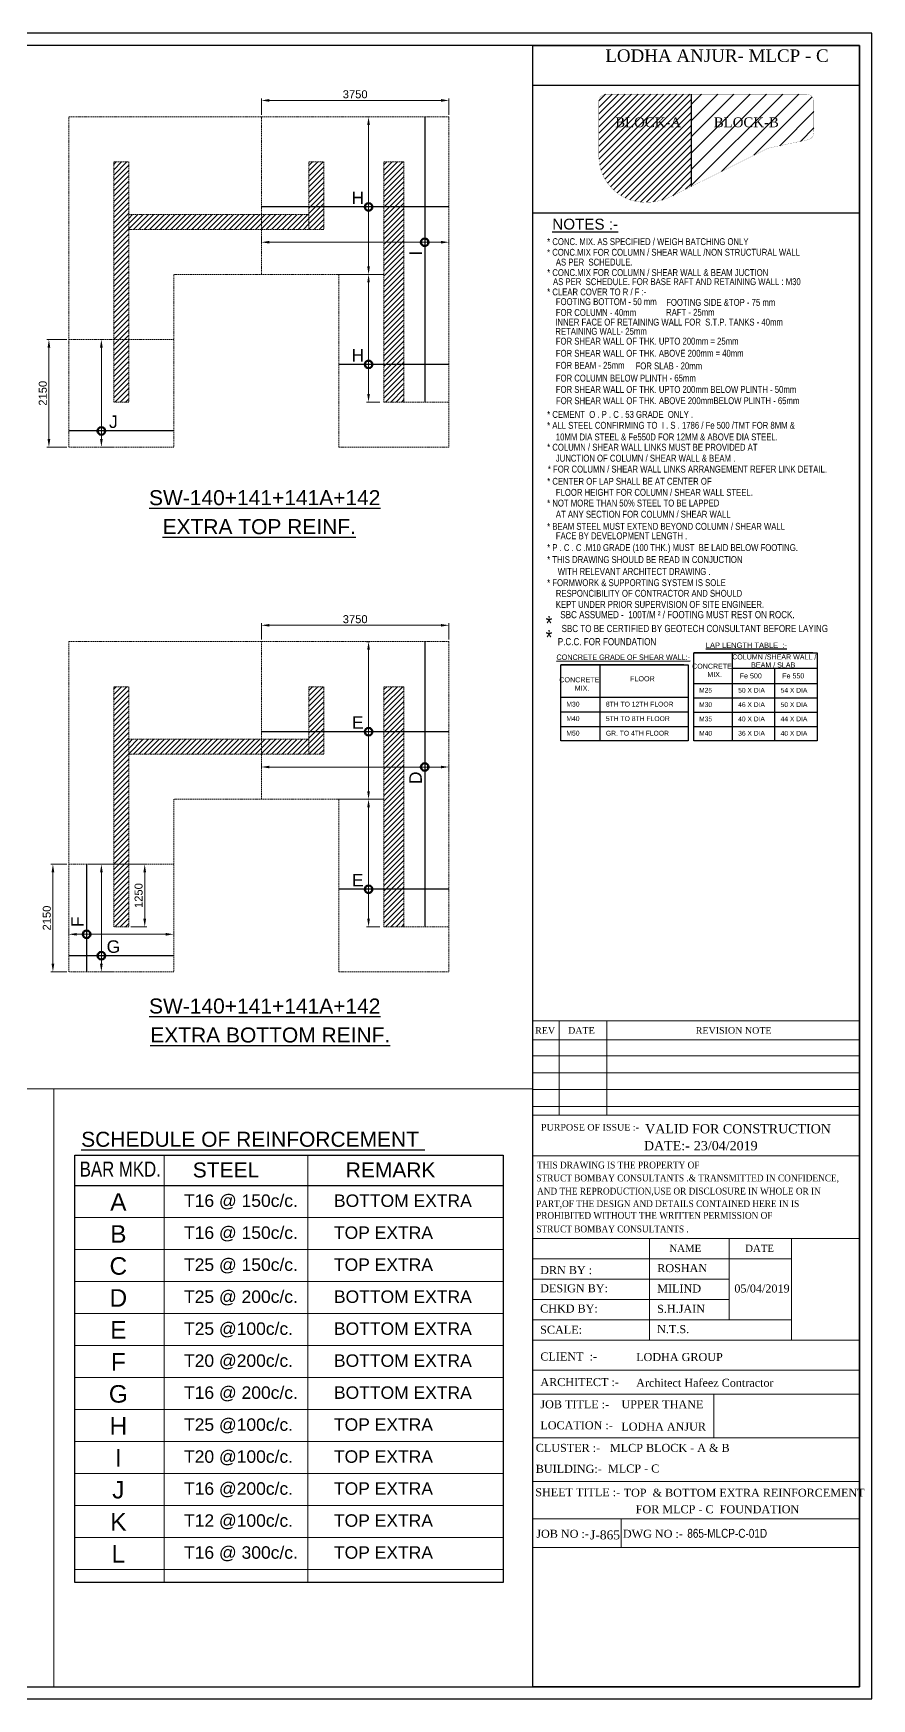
# Model space of a CAD drawing. Header units: millimetres. Extents: x 99112 to 332273, y 431815 to 552227.
# Drawn here: x 285182 to 301939, y 431815 to 465118 of the extents above; entities that cross this region are included whole.
import ezdxf
from ezdxf.enums import TextEntityAlignment as Align

# ---------------------------------------------------------------- set-up
doc = ezdxf.new("R2010")
doc.units = ezdxf.units.MM
doc.header["$LTSCALE"] = 100
doc.header["$MEASUREMENT"] = 0
doc.linetypes.add('HIDDEN', pattern=[0.375, 0.25, -0.125])
for name, color, linetype, lineweight in [('COL HATCH', 67, 'Continuous', 25), ('COLUMN', 84, 'Continuous', 30), ('D-sheet', 42, 'Continuous', 13), ('DIM', 8, 'Continuous', 13), ('FOOTING', 12, 'HIDDEN', 20), ('LINE- 1', 7, 'Continuous', 25), ('LINE- 2', 35, 'Continuous', 13), ('MAIN TEXT', 6, 'Continuous', 30), ('SBC-BREINF', 4, 'Continuous', 30), ('SBC-BREINF MARK', 2, 'Continuous', 13), ('SBC-BREINFCIR', 3, 'Continuous', 50)]:
    doc.layers.add(name, color=color, linetype=linetype, lineweight=lineweight)
for name, color, linetype in [('Col. sch.', 4, 'Continuous'), ('SBC-TREINF TXT', 7, 'Continuous'), ('SHEET', 7, 'Continuous')]:
    doc.layers.add(name, color=color, linetype=linetype)
doc.styles.add('ARIAL', font='arial.ttf')
doc.styles.add('STYLE3', font='times.ttf', dxfattribs={"width": 0.8, "height": 12})
doc.dimstyles.new('100 EX', dxfattribs={"dimscale": 80, "dimtxt": 2, "dimasz": 2, "dimexe": 0.5, "dimexo": 0.5, "dimgap": 0.5, "dimtad": 1, "dimdec": 0, "dimzin": 3, "dimdsep": 46, "dimtxsty": 'ARIAL', "dimcen": 0, "dimdle": 1, "dimclrd": 256, "dimclre": 256, "dimclrt": 4, "dimadec": 0, "dimazin": 0, "dimtfac": 1, "dimtdec": 0, "dimtmove": 0, "dimatfit": 3, "dimfxl": 0, "dimtolj": 1, "dimtzin": 0, "dimlwd": -1, "dimlwe": -1, "dimarcsym": 0})
pattern_1 = [(45, (-154165.29, -52486.89), (-53.033009, 53.033009), [])]
pattern_2 = [(45, (-154165.29, -41992.39), (-53.033009, 53.033009), [])]

# ---------------------------------------------------------------- blocks, each defined once
blk = doc.blocks.new('*D758')
at = {"layer": 'SBC-BREINF MARK', "transparency": 16777216}
for p, q in [((289740, 450526), (289740, 450406)), ((289900, 450446), (293330, 450446)), ((293490, 450495), (293490, 450406))]:
    blk.add_line(p, q, dxfattribs=at)
for points in [[(289900, 450472), (289900, 450419), (289740, 450446)], [(293330, 450419), (293330, 450472), (293490, 450446)]]:
    blk.add_solid(points, dxfattribs=at)
at = {"layer": 'SBC-BREINF MARK', "color": 4, "transparency": 16777216, "insert": (291615, 450566), "char_height": 160, "attachment_point": 5, "style": 'ARIAL'}
blk.add_mtext('\\A1;  ', dxfattribs=at)
blk = doc.blocks.new('*D759')
at = {"layer": 'SBC-BREINF MARK', "transparency": 16777216}
for p, q in [((285890, 447181), (285890, 447061)), ((286050, 447101), (287830, 447101)), ((287990, 447150), (287990, 447061))]:
    blk.add_line(p, q, dxfattribs=at)
for points in [[(286050, 447127), (286050, 447074), (285890, 447101)], [(287830, 447074), (287830, 447127), (287990, 447101)]]:
    blk.add_solid(points, dxfattribs=at)
at = {"layer": 'SBC-BREINF MARK', "color": 4, "transparency": 16777216, "insert": (286940, 447221), "char_height": 160, "attachment_point": 5, "style": 'ARIAL'}
blk.add_mtext('\\A1;  ', dxfattribs=at)
blk = doc.blocks.new('*D760')
at = {"layer": 'DIM', "transparency": 16777216}
for p, q in [((286288, 448500), (287449, 448500)), ((287409, 447410), (287409, 448340)), ((287130, 447250), (287449, 447250))]:
    blk.add_line(p, q, dxfattribs=at)
for points in [[(287436, 448340), (287382, 448340), (287409, 448500)], [(287382, 447410), (287436, 447410), (287409, 447250)]]:
    blk.add_solid(points, dxfattribs=at)
at = {"layer": 'DIM', "color": 4, "transparency": 16777216, "insert": (287287, 447875), "char_height": 160, "attachment_point": 5, "rotation": 90, "style": 'ARIAL'}
blk.add_mtext('\\A1;1250', dxfattribs=at)
blk = doc.blocks.new('*D761')
at = {"layer": 'SBC-BREINF MARK', "transparency": 16777216}
for p, q in [((291911, 452951), (291843, 452951)), ((291883, 452791), (291883, 449960)), ((292109, 449800), (291843, 449800))]:
    blk.add_line(p, q, dxfattribs=at)
for points in [[(291909, 452791), (291856, 452791), (291883, 452951)], [(291856, 449960), (291909, 449960), (291883, 449800)]]:
    blk.add_solid(points, dxfattribs=at)
at = {"layer": 'SBC-BREINF MARK', "color": 4, "transparency": 16777216, "insert": (291763, 451375), "char_height": 160, "attachment_point": 5, "rotation": 90, "style": 'ARIAL'}
blk.add_mtext('\\A1;  ', dxfattribs=at)
blk = doc.blocks.new('*D762')
at = {"layer": 'SBC-BREINF MARK', "transparency": 16777216}
for p, q in [((291911, 449800), (291843, 449800)), ((291883, 449640), (291883, 447410)), ((292109, 447250), (291843, 447250))]:
    blk.add_line(p, q, dxfattribs=at)
for points in [[(291909, 449640), (291856, 449640), (291883, 449800)], [(291856, 447410), (291909, 447410), (291883, 447250)]]:
    blk.add_solid(points, dxfattribs=at)
at = {"layer": 'SBC-BREINF MARK', "color": 4, "transparency": 16777216, "insert": (291763, 448525), "char_height": 160, "attachment_point": 5, "rotation": 90, "style": 'ARIAL'}
blk.add_mtext('\\A1;  ', dxfattribs=at)
blk = doc.blocks.new('*D763')
at = {"layer": 'SBC-BREINF MARK', "transparency": 16777216}
for p, q in [((286571, 448500), (286502, 448500)), ((286542, 448340), (286542, 446510)), ((286768, 446350), (286502, 446350))]:
    blk.add_line(p, q, dxfattribs=at)
for points in [[(286569, 448340), (286516, 448340), (286542, 448500)], [(286516, 446510), (286569, 446510), (286542, 446350)]]:
    blk.add_solid(points, dxfattribs=at)
at = {"layer": 'SBC-BREINF MARK', "color": 4, "transparency": 16777216, "insert": (286422, 447425), "char_height": 160, "attachment_point": 5, "rotation": 90, "style": 'ARIAL'}
blk.add_mtext('\\A1;  ', dxfattribs=at)
blk = doc.blocks.new('*D764')
at = {"layer": 'SBC-BREINF MARK', "transparency": 16777216}
for p, q in [((289740, 461020), (289740, 460900)), ((289900, 460940), (293330, 460940)), ((293490, 460990), (293490, 460900))]:
    blk.add_line(p, q, dxfattribs=at)
for points in [[(289900, 460967), (289900, 460914), (289740, 460940)], [(293330, 460914), (293330, 460967), (293490, 460940)]]:
    blk.add_solid(points, dxfattribs=at)
at = {"layer": 'SBC-BREINF MARK', "color": 4, "transparency": 16777216, "insert": (291615, 461060), "char_height": 160, "attachment_point": 5, "style": 'ARIAL'}
blk.add_mtext('\\A1;  ', dxfattribs=at)
blk = doc.blocks.new('*D765')
at = {"layer": 'SBC-BREINF MARK', "transparency": 16777216}
for p, q in [((291911, 463445), (291843, 463445)), ((291883, 463285), (291883, 460455)), ((292109, 460295), (291843, 460295))]:
    blk.add_line(p, q, dxfattribs=at)
for points in [[(291909, 463285), (291856, 463285), (291883, 463445)], [(291856, 460455), (291909, 460455), (291883, 460295)]]:
    blk.add_solid(points, dxfattribs=at)
at = {"layer": 'SBC-BREINF MARK', "color": 4, "transparency": 16777216, "insert": (291763, 461870), "char_height": 160, "attachment_point": 5, "rotation": 90, "style": 'ARIAL'}
blk.add_mtext('\\A1;  ', dxfattribs=at)
blk = doc.blocks.new('*D766')
at = {"layer": 'SBC-BREINF MARK', "transparency": 16777216}
for p, q in [((291911, 460295), (291843, 460295)), ((291883, 460135), (291883, 457905)), ((292109, 457745), (291843, 457745))]:
    blk.add_line(p, q, dxfattribs=at)
for points in [[(291909, 460135), (291856, 460135), (291883, 460295)], [(291856, 457905), (291909, 457905), (291883, 457745)]]:
    blk.add_solid(points, dxfattribs=at)
at = {"layer": 'SBC-BREINF MARK', "color": 4, "transparency": 16777216, "insert": (291763, 459020), "char_height": 160, "attachment_point": 5, "rotation": 90, "style": 'ARIAL'}
blk.add_mtext('\\A1;  ', dxfattribs=at)
blk = doc.blocks.new('*D767')
at = {"layer": 'SBC-BREINF MARK', "transparency": 16777216}
for p, q in [((286571, 458995), (286502, 458995)), ((286542, 458835), (286542, 457005)), ((286768, 456845), (286502, 456845))]:
    blk.add_line(p, q, dxfattribs=at)
for points in [[(286569, 458835), (286516, 458835), (286542, 458995)], [(286516, 457005), (286569, 457005), (286542, 456845)]]:
    blk.add_solid(points, dxfattribs=at)
at = {"layer": 'SBC-BREINF MARK', "color": 4, "transparency": 16777216, "insert": (286422, 457920), "char_height": 160, "attachment_point": 5, "rotation": 90, "style": 'ARIAL'}
blk.add_mtext('\\A1;  ', dxfattribs=at)
blk = doc.blocks.new('*D768')
at = {"layer": 'DIM', "transparency": 16777216}
for p, q in [((285850, 458995), (285454, 458995)), ((285494, 457005), (285494, 458835)), ((285850, 456845), (285454, 456845))]:
    blk.add_line(p, q, dxfattribs=at)
for points in [[(285521, 458835), (285467, 458835), (285494, 458995)], [(285467, 457005), (285521, 457005), (285494, 456845)]]:
    blk.add_solid(points, dxfattribs=at)
at = {"layer": 'DIM', "color": 4, "transparency": 16777216, "insert": (285372, 457920), "char_height": 160, "attachment_point": 5, "rotation": 90, "style": 'ARIAL'}
blk.add_mtext('\\A1;2150', dxfattribs=at)
blk = doc.blocks.new('*D769')
at = {"layer": 'DIM', "transparency": 16777216}
for p, q in [((285850, 448500), (285534, 448500)), ((285574, 446510), (285574, 448340)), ((285850, 446350), (285534, 446350))]:
    blk.add_line(p, q, dxfattribs=at)
for points in [[(285601, 448340), (285547, 448340), (285574, 448500)], [(285547, 446510), (285601, 446510), (285574, 446350)]]:
    blk.add_solid(points, dxfattribs=at)
at = {"layer": 'DIM', "color": 4, "transparency": 16777216, "insert": (285452, 447425), "char_height": 160, "attachment_point": 5, "rotation": 90, "style": 'ARIAL'}
blk.add_mtext('\\A1;2150', dxfattribs=at)
blk = doc.blocks.new('*D770')
at = {"layer": 'DIM', "transparency": 16777216}
for p, q in [((289740, 452994), (289740, 453320)), ((289900, 453280), (293330, 453280)), ((293490, 452994), (293490, 453320))]:
    blk.add_line(p, q, dxfattribs=at)
for points in [[(289900, 453306), (289900, 453253), (289740, 453280)], [(293330, 453253), (293330, 453306), (293490, 453280)]]:
    blk.add_solid(points, dxfattribs=at)
at = {"layer": 'DIM', "color": 4, "transparency": 16777216, "insert": (291615, 453401), "char_height": 160, "attachment_point": 5, "style": 'ARIAL'}
blk.add_mtext('\\A1;3750', dxfattribs=at)
blk = doc.blocks.new('*D771')
at = {"layer": 'DIM', "transparency": 16777216}
for p, q in [((289740, 463489), (289740, 463816)), ((289900, 463776), (293330, 463776)), ((293490, 463489), (293490, 463816))]:
    blk.add_line(p, q, dxfattribs=at)
for points in [[(289900, 463803), (289900, 463749), (289740, 463776)], [(293330, 463749), (293330, 463803), (293490, 463776)]]:
    blk.add_solid(points, dxfattribs=at)
at = {"layer": 'DIM', "color": 4, "transparency": 16777216, "insert": (291615, 463898), "char_height": 160, "attachment_point": 5, "style": 'ARIAL'}
blk.add_mtext('\\A1;3750', dxfattribs=at)
blk = doc.blocks.new('Z$W@#45F84DCC')
blk.add_line((0, 0), (16018, 0))
at = {"layer": 'LINE- 1'}
for p, q in [((13717, -21588), (7886, -21587)), ((9763, -21588), (9764, -25903)), ((7395, -22181, 0), (1373, -22181, 0)), ((3274, -22181, 0), (3274, -25903, 0)), ((9763, -22344), (13934, -22344)), ((11849, -22344), (11849, -25903)), ((7886, -23091), (13934, -23092)), ((1373, -23767, 0), (7614, -23768, 0)), ((1373, -24479, 0), (7614, -24480, 0)), ((7886, -23794), (13934, -23795)), ((7886, -24497), (13934, -24498)), ((1373, -25191, 0), (7614, -25192, 0)), ((7886, -25200), (13934, -25201))]:
    blk.add_line(p, q, dxfattribs=at)
blk.add_lwpolyline([(7886, -21588), (13934, -21588), (13934, -25904), (7886, -25903)], close=True, dxfattribs=at)
at = {"layer": 'LINE- 1', "elevation": 0}
blk.add_lwpolyline([(1373, -22181), (7614, -22181), (7614, -25903), (1373, -25903)], close=True, dxfattribs=at)
at = {"layer": 'Col. sch.', "style": 'ARIAL'}
for s, height, p in [('M25', 234.4, (8148, -23305)), ('50 X DIA', 234.4, (10062, -23305)), ('54 X DIA', 234.4, (12145, -23305)), ('M30', 237.3, (1638, -23984, 0)), ('8TH TO 12TH FLOOR', 237.29, (3576, -23984, 0)), ('M30', 234.4, (8148, -24008)), ('46 X DIA', 234.4, (10062, -24008)), ('50 X DIA', 234.4, (12145, -24008)), ('M40', 237.3, (1638, -24696, 0)), ('5TH TO 8TH FLOOR', 237.29, (3575, -24696, 0)), ('M35', 234.4, (8148, -24711)), ('40 X DIA', 234.4, (10062, -24711)), ('44 X DIA', 234.4, (12145, -24711)), ('M50', 237.3, (1638, -25408, 0)), ('GR. TO 4TH FLOOR', 237.29, (3575, -25408, 0)), ('M40', 234.4, (8148, -25414)), ('36 X DIA', 234.4, (10062, -25414)), ('40 X DIA', 234.4, (12145, -25415))]:
    blk.add_text(s, height=height, dxfattribs=at).set_placement(p, align=Align.TOP_LEFT)
at = {"layer": 'MAIN TEXT', "style": 'ARIAL'}
for s, height, rotation, p in [('%%ULAP LENGTH TABLE  :-', 262.52, 0.00358, (10464, -21211)), ('COLUMN /SHEAR WALL /', 248.6, 0.00358, (11831, -21781)), ('BEAM / SLAB', 248.6, 0.00358, (11781, -22175)), ('FLOOR', 251.7, 0.00359, (5367, -22856, 0)), ('MIX.', 248.6, 0.00358, (8907, -22647)), ('Fe 500', 248.6, 0.00358, (10680, -22714)), ('Fe 550', 248.6, 0.00358, (12763, -22714)), ('MIX.', 251.7, 0.00359, (2407, -23318, 0))]:
    blk.add_text(s, height=height, rotation=rotation, dxfattribs=at).set_placement(p, align=Align.MIDDLE)
at = {"layer": 'MAIN TEXT', "style": 'ARIAL', "width": 0.8}
for s, height, rotation, p in [('%%UCONCRETE GRADE OF SHEAR WALL:-', 265.77, 0.00359, (4429, -21800, 0)), ('CONCRETE', 251.7, 0.00359, (2276, -22906, 0)), ('CONCRETE', 248.6, 0.00358, (8778, -22240))]:
    blk.add_text(s, height=height, rotation=rotation, dxfattribs=at).set_placement(p, align=Align.MIDDLE)
at = {"layer": 'SHEET', "color": 6, "style": 'ARIAL'}
blk.add_text('%%UNOTES :-', height=532.35, dxfattribs=at).set_placement((950, -289, 18830), align=Align.TOP_LEFT)
at = {"layer": 'SHEET', "color": 4, "style": 'ARIAL', "width": 0.8}
for s, p in [('* CONC. MIX. AS SPECIFIED / WEIGH BATCHING ONLY', (5633, -1407, 18548)), ('* CONC.MIX FOR COLUMN / SHEAR WALL /NON STRUCTURAL WALL', (6892, -1930, 18548)), ('AS PER  SCHEDULE.', (3006, -2418, 18548)), ('* CONC.MIX FOR COLUMN / SHEAR WALL & BEAM JUCTION', (6117, -2925, 18548)), ('AS PER  SCHEDULE. FOR BASE RAFT AND RETAINING WALL : M30', (7057, -3377, 18548)), ('* CLEAR COVER TO R / F :-', (3128, -3875, 18548)), ('FOOTING BOTTOM - 50 mm', (3595, -4358, 18548)), ('FOR COLUMN - 40mm', (3090, -4889, 18548)), ('RAFT - 25mm', (7717, -4881, 18548)), ('FOOTING SIDE &TOP - 75 mm', (9207, -4394, 18548)), ('RETAINING WALL- 25mm', (3338, -5813, 37096)), ('INNER FACE OF RETAINING WALL FOR  S.T.P. TANKS - 40mm', (6676, -5361, 18548)), ('FOR SHEAR WALL OF THK. UPTO 200mm = 25mm', (5601, -6296, 18548)), ('FOR SHEAR WALL OF THK. ABOVE 200mm = 40mm', (5727, -6891, 18548)), ('FOR BEAM - 25mm', (2806, -7480, 18548)), ('FOR SLAB - 20mm', (6663, -7509, 18548)), ('FOR COLUMN BELOW PLINTH - 65mm', (4553, -8106, 18548)), ('FOR SHEAR WALL OF THK. UPTO 200mm BELOW PLINTH - 50mm', (7016, -8665, 18548)), ('* CEMENT  O . P . C . 53 GRADE  ONLY .', (4275, -9889, 18548)), ('FOR SHEAR WALL OF THK. ABOVE 200mmBELOW PLINTH - 65mm', (7096, -9217, 18548)), ('* ALL STEEL CONFIRMING TO  I . S . 1786 / Fe 500 /TMT FOR 8MM &', (6770, -10418, 18548)), ('* COLUMN / SHEAR WALL LINKS MUST BE PROVIDED AT', (5854, -11492, 18548)), ('10MM DIA STEEL & Fe550D FOR 12MM & ABOVE DIA STEEL.', (6565, -10994, 18548)), ('JUNCTION OF COLUMN / SHEAR WALL & BEAM . ', (5574, -12030, 18548)), ('* CENTER OF LAP SHALL BE AT CENTER OF ', (4781, -13170, 18548)), ('* FOR COLUMN / SHEAR WALL LINKS ARRANGEMENT REFER LINK DETAIL.', (7574, -12567, 18548)), ('FLOOR HEIGHT FOR COLUMN / SHEAR WALL STEEL.', (5953, -13706, 18548)), ('* NOT MORE THAN 50%%% STEEL TO BE LAPPED', (4918, -14238, 18548)), ('AT ANY SECTION FOR COLUMN / SHEAR WALL', (5406, -14779, 18548)), ('* BEAM STEEL MUST EXTEND BEYOND COLUMN / SHEAR WALL', (6528, -15374, 18548)), ('* P . C . C .M10 GRADE (100 THK.) MUST  BE LAID BELOW FOOTING.', (6844, -16464, 18548)), ('FACE BY DEVELOPMENT LENGTH .', (4343, -15844, 18548)), ('* THIS DRAWING SHOULD BE READ IN CONJUCTION', (5485, -17010, 18548)), ('* FORMWORK & SUPPORTING SYSTEM IS SOLE ', (5128, -18143, 18548)), ('WITH RELEVANT ARCHITECT DRAWING .', (4961, -17595, 18548)), ('RESPONCIBILITY OF CONTRACTOR AND SHOULD', (5690, -18666, 18548)), ('KEPT UNDER PRIOR SUPERVISION OF SITE ENGINEER.', (6227, -19212, 18548))]:
    blk.add_text(s, height=339.02, rotation=0.00358, dxfattribs=at).set_placement(p, align=Align.MIDDLE)
at = {"layer": 'SHEET', "color": 2, "style": 'ARIAL', "width": 0.8}
for s, height, p in [('SBC ASSUMED -  100T/M ² / FOOTING MUST REST ON ROCK.', 353.14, (7086, -19704, -5)), ('*', 740, (787, -20142, -5)), ('SBC TO BE CERTIFIED BY GEOTECH CONSULTANT BEFORE LAYING ', 353.14, (7991, -20391, -5)), ('*', 740, (787, -20829, -5)), ('P.C.C. FOR FOUNDATION', 353.14, (3631, -21037, -5))]:
    blk.add_text(s, height=height, rotation=0.00358, dxfattribs=at).set_placement(p, align=Align.MIDDLE)

msp = doc.modelspace()

# ---------------------------------------------------------------- hatches: boundary and pattern name
at = {"layer": 'COL HATCH', "lineweight": 5}
h = msp.add_hatch(dxfattribs=at)
h.set_pattern_fill('ANSI31', color=256, scale=600, style=0)
h.set_pattern_definition(pattern_2)
h.paths.add_polyline_path([(286790.1, 462544.6), (287090.1, 462544.6), (287090.1, 457744.6), (286790.1, 457744.6)])
h = msp.add_hatch(dxfattribs=at)
h.set_pattern_fill('ANSI31', color=256, scale=600, style=0)
h.set_pattern_definition(pattern_2)
h.paths.add_polyline_path([(290690.1, 462544.6), (290990.1, 462544.6), (290990.1, 461194.6), (290690.1, 461194.6)])
h = msp.add_hatch(dxfattribs=at)
h.set_pattern_fill('ANSI31', color=256, scale=600, style=0)
h.set_pattern_definition(pattern_2)
h.paths.add_polyline_path([(292190.1, 462544.6), (292590.1, 462544.6), (292590.1, 457744.6), (292190.1, 457744.6)])
h = msp.add_hatch(dxfattribs=at)
h.set_pattern_fill('ANSI31', color=256, scale=600, style=0)
h.set_pattern_definition(pattern_2)
h.paths.add_polyline_path([(287090.1, 461494.6), (287090.1, 461194.6), (290690.1, 461194.6), (290690.1, 461494.6)])
h = msp.add_hatch(dxfattribs=at)
h.set_pattern_fill('ANSI31', color=256, scale=600, style=0)
h.set_pattern_definition(pattern_1)
h.paths.add_polyline_path([(286790.1, 452050.1), (287090.1, 452050.1), (287090.1, 447250.1), (286790.1, 447250.1)])
h = msp.add_hatch(dxfattribs=at)
h.set_pattern_fill('ANSI31', color=256, scale=600, style=0)
h.set_pattern_definition(pattern_1)
h.paths.add_polyline_path([(290690.1, 452050.1), (290990.1, 452050.1), (290990.1, 450700.1), (290690.1, 450700.1)])
h = msp.add_hatch(dxfattribs=at)
h.set_pattern_fill('ANSI31', color=256, scale=600, style=0)
h.set_pattern_definition(pattern_1)
h.paths.add_polyline_path([(292190.1, 452050.1), (292590.1, 452050.1), (292590.1, 447250.1), (292190.1, 447250.1)])
h = msp.add_hatch(dxfattribs=at)
h.set_pattern_fill('ANSI31', color=256, scale=600, style=0)
h.set_pattern_definition(pattern_1)
h.paths.add_polyline_path([(287090.1, 451000.1), (287090.1, 450700.1), (290690.1, 450700.1), (290690.1, 451000.1)])
at = {"layer": 'DIM'}
h = msp.add_hatch(dxfattribs=at)
h.set_pattern_fill('ANSI31', color=256, scale=734.0248, style=0)
h.set_pattern_definition([(45, (208982.21, 267266.705), (-64.87924, 64.87924), [])])
h.paths.add_polyline_path([(296485.6, 463752.7), (296485.6, 462678.2, 0.3513178), (297192.2, 461762.9, 0.1730551), (297955.7, 461866.7), (298330.7, 462053.4), (298330.7, 463901), (296633.9, 463901, 0.4142136)])
h = msp.add_hatch(dxfattribs=at)
h.set_pattern_fill('ANSI31', color=256, scale=1835.062001, style=0)
h.set_pattern_definition([(45, (204152.04, 268303.48), (-162.1981, 162.1981), [])])
h.paths.add_polyline_path([(300784, 463752.7, 0.4142136), (300635.7, 463901), (298330.7, 463901), (298330.7, 462053.4), (299872.9, 462821.3, -0.0000016), (299873, 462821.3), (300666.6, 462990.2, 0.3788572), (300784, 463150.3)])

# ---------------------------------------------------------------- linework, layer by layer
at = {"color": 0, "linetype": 'ByBlock'}
msp.add_line((295168.3, 464079.8), (301698.2, 464079.8), dxfattribs=at)
at = {"ltscale": 5}
msp.add_line((298330.7, 463901), (298330.7, 462053.4), dxfattribs=at)
msp.add_line((295168.4, 461528.4), (301698.9, 461528.4))
at = {"color": 5}
msp.add_lwpolyline([(255037.1, 431814.5), (301938.6, 431814.5), (301938.6, 465118.1), (255037.1, 465118.1)], close=True, dxfattribs=at)
at = {"color": 6}
msp.add_lwpolyline([(255277.6, 432055), (301698.2, 432055), (301698.2, 464877.6), (255277.6, 464877.6)], close=True, dxfattribs=at)
at = {"color": 0, "linetype": 'ByBlock'}
msp.add_lwpolyline([(295168.3, 464877.6), (301698.2, 464877.6), (301698.2, 432055), (295168.3, 432055)], close=True, dxfattribs=at)
at = {"ltscale": 5, "const_width": 2.94}
msp.add_lwpolyline([(299873, 462821.3), (297955.7, 461866.7, -0.1730551), (297192.2, 461762.9, -0.3513178), (296485.6, 462678.2), (296485.6, 463752.7, -0.4142136), (296633.9, 463901), (300635.7, 463901, -0.4142136), (300784, 463752.7), (300784, 463150.3, -0.3788572), (300666.6, 462990.2), (299873, 462821.3, 0.0000016), (299872.9, 462821.3, 0.0000016)], format="xyb", dxfattribs=at)
at = {"layer": 'COLUMN', "linetype": 'HIDDEN', "lineweight": 9}
for points in [[(286790.1, 462544.6), (287090.1, 462544.6), (287090.1, 457744.6), (286790.1, 457744.6)], [(290690.1, 462544.6), (290990.1, 462544.6), (290990.1, 461194.6), (290690.1, 461194.6)], [(292190.1, 462544.6), (292590.1, 462544.6), (292590.1, 457744.6), (292190.1, 457744.6)], [(287090.1, 461494.6), (287090.1, 461194.6), (290690.1, 461194.6), (290690.1, 461494.6)], [(286790.1, 452050.1), (287090.1, 452050.1), (287090.1, 447250.1), (286790.1, 447250.1)], [(290690.1, 452050.1), (290990.1, 452050.1), (290990.1, 450700.1), (290690.1, 450700.1)], [(292190.1, 452050.1), (292590.1, 452050.1), (292590.1, 447250.1), (292190.1, 447250.1)], [(287090.1, 451000.1), (287090.1, 450700.1), (290690.1, 450700.1), (290690.1, 451000.1)]]:
    msp.add_lwpolyline(points, close=True, dxfattribs=at)
at = {"layer": 'D-sheet'}
for p, q in [((295168.3, 445368.8, 0), (301698.2, 445368.8, 0)), ((295168.3, 445368.8, 0), (301698.2, 445368.8, 0)), ((295691.5, 443484.2, 0), (295691.5, 445368.8, 0)), ((296644.7, 443484.2, 0), (296644.7, 445368.8, 0)), ((295168.3, 444991.9, 0), (301698.2, 444991.9, 0)), ((295168.3, 444991.9, 0), (301698.2, 444991.9, 0)), ((295168.3, 444667.7, 0), (301698.2, 444667.7, 0)), ((295168.3, 444331.3, 0), (301698.2, 444331.3, 0)), ((295168.3, 443994.9, 0), (301698.2, 443994.9, 0)), ((295168.3, 443658.5, 0), (301698.2, 443658.5, 0)), ((295168.3, 443484.2, 0), (301698.2, 443484.2, 0)), ((295168.3, 443484.2, 0), (301698.2, 443484.2, 0)), ((295168.3, 442669.7, 0), (301698.2, 442669.7, 0)), ((295168.3, 441018.6), (301698.2, 441018.6)), ((295168.3, 441018.6), (301698.2, 441018.6)), ((297498.4, 441018.6), (297498.4, 438986.7)), ((299093, 441018.6), (299093, 439393.1)), ((300338.4, 441018.6), (300338.4, 438986.7)), ((300338.4, 440612.2), (295168.3, 440612.2)), ((295168.3, 440612.2), (300338.4, 440612.2)), ((299093, 440205.9), (295168.3, 440205.9)), ((299093, 439799.5), (295168.3, 439799.5)), ((300338.4, 439393.1), (295168.3, 439393.1)), ((295168.3, 438986.7), (301698.2, 438986.7)), ((295168.3, 438986.7), (301698.2, 438986.7)), ((295168.3, 438381.8), (301698.2, 438381.8)), ((295168.3, 437902, 0), (301698.2, 437902, 0)), ((295168.3, 437030.2), (301698.2, 437030.2)), ((295168.3, 437030.2, 0), (301698.2, 437030.2, 0)), ((295168.3, 436158.4), (301698.2, 436158.4)), ((295168.3, 435414.1, 0), (301698.2, 435414.1, 0)), ((296929.9, 435414.1, 0), (296929.9, 434835.7, 0)), ((295168.3, 434835.7, 0), (301698.2, 434835.7, 0))]:
    msp.add_line(p, q, dxfattribs=at)
at = {"layer": 'DIM'}
for p, q in [((291290.1, 460294.6), (292190.1, 460294.6)), ((291290.1, 449800.1), (292190.1, 449800.1)), ((298785.8, 437902, 0), (298785.8, 437030.2))]:
    msp.add_line(p, q, dxfattribs=at)
at = {"layer": 'DIM', "linetype": 'HIDDEN'}
for p, q in [((292590.1, 457744.6), (293490.1, 457744.6)), ((292590.1, 447250.1), (293490.1, 447250.1))]:
    msp.add_line(p, q, dxfattribs=at)
at = {"layer": 'DIM'}
for points in [[(283885.3, 444011), (295168.3, 444011), (295168.3, 464877.6), (283885.3, 464877.6)], [(275374, 432055), (285595.3, 432055), (285595.3, 444011), (275374, 444011)]]:
    msp.add_lwpolyline(points, close=True, dxfattribs=at)
at = {"layer": 'DIM', "linetype": 'HIDDEN'}
for points in [[(289740.1, 460294.6), (289740.1, 463448.7)], [(287990.1, 458994.6), (285890.1, 458994.6)], [(289740.1, 449800.1), (289740.1, 452954.2)], [(287990.1, 448500.1), (285890.1, 448500.1)]]:
    msp.add_lwpolyline(points, dxfattribs=at)
at = {"layer": 'FOOTING'}
for points in [[(285890.1, 463448.7), (293490.1, 463448.7), (293490.1, 456844.6), (291290.1, 456844.6), (291290.1, 460294.6), (287990.1, 460294.6), (287990.1, 456844.6), (285890.1, 456844.6), (285890.1, 463448.7)], [(285890.1, 452954.2), (293490.1, 452954.2), (293490.1, 446350.1), (291290.1, 446350.1), (291290.1, 449800.1), (287990.1, 449800.1), (287990.1, 446350.1), (285890.1, 446350.1), (285890.1, 452954.2)]]:
    msp.add_lwpolyline(points, close=True, dxfattribs=at)
at = {"layer": 'LINE- 1'}
msp.add_line((286010.9, 442076.1, 0), (294575.6, 442076.1, 0), dxfattribs=at)
at = {"layer": 'LINE- 1', "elevation": 0}
msp.add_lwpolyline([(286010.9, 442682), (294575.6, 442682), (294575.6, 434139.1), (286010.9, 434139.1)], close=True, dxfattribs=at)
at = {"layer": 'LINE- 2'}
for p, q in [((287798.6, 442682, 0), (287798.6, 434139.1, 0)), ((290667.6, 442682, 0), (290667.6, 434139.1, 0)), ((286010.9, 441436.5, 0), (294575.6, 441436.5, 0)), ((286010.9, 440796.9, 0), (294575.6, 440796.9, 0)), ((286010.9, 440157.3, 0), (294575.6, 440157.3, 0)), ((286010.9, 439517.7, 0), (294575.6, 439517.7, 0)), ((286010.9, 438878.2, 0), (294575.6, 438878.2, 0)), ((286010.9, 438238.6, 0), (294575.6, 438238.6, 0)), ((286010.9, 437599, 0), (294575.6, 437599, 0)), ((286010.9, 436959.4, 0), (294575.6, 436959.4, 0)), ((286010.9, 436319.8, 0), (294575.6, 436319.8, 0)), ((286010.9, 435680.2, 0), (294575.6, 435680.2, 0)), ((286010.9, 435040.6, 0), (294575.6, 435040.6, 0)), ((286010.9, 434401, 0), (294575.6, 434401, 0))]:
    msp.add_line(p, q, dxfattribs=at)
at = {"layer": 'SBC-BREINF'}
for p, q in [((293005.5, 463448.7), (293005.5, 457744.6)), ((293490.1, 461646.7), (289740.1, 461646.7)), ((293490.1, 458496.4), (291290.1, 458496.4)), ((287990.1, 457166.8), (285890.1, 457166.8)), ((293005.5, 452954.2), (293004.9, 447250.1)), ((293490.1, 451152.2), (289740.1, 451152.2)), ((286248.1, 448500.1), (286248.1, 446350.1)), ((293490.1, 448001.9), (291290.1, 448001.9)), ((287990.1, 446672.3), (285890.1, 446672.3))]:
    msp.add_line(p, q, dxfattribs=at)
at = {"layer": 'SBC-BREINFCIR'}
for centre in [(291882.8, 461646.7), (293004.9, 460940.3), (291882.8, 458496.4), (286542.3, 457166.8), (291882.8, 451152.2), (293004.9, 450445.8), (291882.8, 448001.9), (286248.1, 447100.7), (286542.3, 446672.3)]:
    msp.add_circle(centre, 75, dxfattribs=at)

# ---------------------------------------------------------------- block references
at = {"xscale": 0.4076512373285207, "yscale": 0.4076512373285207, "zscale": 0.4076512373285207}
msp.add_blockref('Z$W@#45F84DCC', (295168.4, 461528.4), dxfattribs=at)

# ---------------------------------------------------------------- texts
at = {"layer": 'Col. sch.', "style": 'ARIAL'}
for s, p in [('A', (286881.4, 441747.6, 0)), ('B', (286881.4, 441108, 0)), ('C', (286881.4, 440468.4, 0)), ('D', (286881.4, 439828.8, 0)), ('E', (286881.4, 439189.3, 0)), ('F', (286881.4, 438549.7, 0)), ('G', (286881.4, 437910.1, 0)), ('H', (286881.4, 437270.5, 0)), ('I', (286881.4, 436630.9, 0)), ('J', (286881.4, 435991.3, 0)), ('K', (286881.4, 435351.7, 0)), ('L', (286881.4, 434712.1, 0))]:
    msp.add_text(s, height=350, dxfattribs=at).set_placement(p, align=Align.MIDDLE)
for s, p in [('T16 @ 150c/c.', (288194, 441648.3, 0)), ('BOTTOM EXTRA', (291191, 441648.3, 0)), ('T16 @ 150c/c.', (288194, 441008.7, 0)), ('TOP EXTRA', (291191, 441008.7, 0)), ('T25 @ 150c/c.', (288194, 440369.1, 0)), ('TOP EXTRA', (291191, 440369.1, 0)), ('T25 @ 200c/c.', (288194, 439729.5, 0)), ('BOTTOM EXTRA', (291191, 439729.5, 0)), ('T25 @100c/c.', (288194, 439090, 0)), ('BOTTOM EXTRA', (291191, 439090, 0)), ('T20 @200c/c.', (288194, 438450.4, 0)), ('BOTTOM EXTRA', (291191, 438450.4, 0)), ('T16 @ 200c/c.', (288194, 437810.8, 0)), ('BOTTOM EXTRA', (291191, 437810.8, 0)), ('T25 @100c/c.', (288194, 437171.2, 0)), ('TOP EXTRA', (291191, 437171.2, 0)), ('T20 @100c/c.', (288194, 436531.6, 0)), ('TOP EXTRA', (291191, 436531.6, 0)), ('T16 @200c/c.', (288194, 435892, 0)), ('TOP EXTRA', (291191, 435892, 0)), ('T12 @100c/c.', (288194, 435252.4, 0)), ('TOP EXTRA', (291191, 435252.4, 0)), ('T16 @ 300c/c.', (288194, 434612.8, 0)), ('TOP EXTRA', (291191, 434612.8, 0))]:
    msp.add_text(s, height=250, dxfattribs=at).set_placement(p)
at = {"layer": 'MAIN TEXT', "style": 'ARIAL'}
for s, p in [('%%uSW-140+141+141A+142', (287495, 455682.1, 0)), ('%%uEXTRA TOP REINF.', (287765.2, 455102.8, 0)), ('%%uSW-140+141+141A+142', (287495, 445516.4, 0)), ('%%uEXTRA BOTTOM REINF.', (287520.2, 444937, 0)), ('%%USCHEDULE OF REINFORCEMENT ', (286138.8, 442851.7, 0))]:
    msp.add_text(s, height=300, dxfattribs=at).set_placement(p)
at = {"layer": 'MAIN TEXT', "style": 'ARIAL', "width": 0.8}
msp.add_text('BAR MKD.', height=300, dxfattribs=at).set_placement((286920.5, 442406, 0), align=Align.MIDDLE)
at = {"layer": 'MAIN TEXT', "style": 'ARIAL'}
for s, p in [('STEEL', (289032.6, 442387.9, 0)), ('REMARK', (292322.7, 442387.9, 0))]:
    msp.add_text(s, height=300, dxfattribs=at).set_placement(p, align=Align.MIDDLE)
at = {"layer": 'SBC-TREINF TXT', "style": 'ARIAL'}
for s, p in [('H', (291666.9, 461829.2, 0)), ('H', (291666.9, 458678.9, 0)), ('J', (286783, 457349.2, 0)), ('E', (291666.9, 451334.7, 0)), ('E', (291666.9, 448184.4, 0)), ('G', (286783, 446854.7, 0))]:
    msp.add_text(s, height=250, dxfattribs=at).set_placement(p, align=Align.MIDDLE)
for s, p in [('I', (292822.5, 460724.4, 0)), ('D', (292822.5, 450229.9, 0)), ('F', (286065.7, 447349.6, 0))]:
    msp.add_text(s, height=250, rotation=90, dxfattribs=at).set_placement(p, align=Align.MIDDLE)
at = {"layer": 'SHEET', "color": 2, "style": 'STYLE3'}
for s, height, p in [('LODHA ANJUR- MLCP - C', 250.94, (296614.6, 464797.2)), ('BLOCK-A', 196.02, (296812.6, 463436.4)), ('BLOCK-B', 196.02, (298783.2, 463436.4))]:
    msp.add_text(s, height=height, dxfattribs=at).set_placement(p, align=Align.TOP_LEFT)
at = {"layer": 'SHEET', "style": 'STYLE3'}
for s, height, p in [('REV', 132.24, (295212, 445112.2, 0)), ('DATE', 132.24, (295871.1, 445112.2, 0)), ('REVISION NOTE', 132.235, (298422.6, 445112.2, 0)), ('PURPOSE OF ISSUE :-', 132.235, (295328.6, 443175.6, 0)), ('NAME', 142.71, (297896.6, 440749.9)), ('DATE', 142.71, (299410.7, 440749.9)), ('DRN BY :', 160.55, (295312.9, 440305.7)), ('DESIGN BY:', 160.55, (295312.9, 439941.5)), ('CHKD BY:', 160.55, (295312.9, 439536.7)), ('SCALE:', 160.55, (295312.9, 439112.9)), ('CLIENT  :-', 160.55, (295316.8, 438577.3)), ('ARCHITECT :-', 160.549, (295316.8, 438066.1)), ('JOB TITLE :-', 160.549, (295316.8, 437621.8, 0)), ('LOCATION :-', 160.549, (295316.8, 437202.6, 0)), ('CLUSTER :-', 160.55, (295224.8, 436750, 0)), ('BUILDING:-', 160.55, (295224.8, 436330.8, 0)), ('SHEET TITLE :-', 160.549, (295214.6, 435863.4, 0)), ('JOB NO :-', 160.55, (295235.6, 435032.3, 0)), ('DWG NO :-', 160.55, (296966.8, 435032.3))]:
    msp.add_text(s, height=height, dxfattribs=at).set_placement(p)
at = {"layer": 'SHEET', "color": 6, "style": 'STYLE3'}
for s, height, p in [('VALID FOR CONSTRUCTION', 185.129, (297411.4, 443119.1)), ('DATE:- ', 185.13, (297387.1, 442780.9)), ('23/04/2019', 185.13, (298384.9, 442780.9))]:
    msp.add_text(s, height=height, dxfattribs=at).set_placement(p)
at = {"layer": 'SHEET', "color": 4}
for s, height, style, width, p in [('STRUCT BOMBAY CONSULTANTS .& TRANSMITTED IN CONFIDENCE,', 136.158, 'STYLE3', 0.9, (295237.8, 442159.6, 0)), ('THIS DRAWING IS THE PROPERTY OF ', 136.158, 'STYLE3', 0.9, (295251.3, 442418.6, 0)), ('AND THE REPRODUCTION,USE OR DISCLOSURE IN WHOLE OR IN', 136.158, 'STYLE3', 0.9, (295251.3, 441896.6, 0)), ('PART,OF THE DESIGN AND DETAILS CONTAINED HERE IN IS', 136.158, 'STYLE3', 0.9, (295231, 441645.6, 0)), ('PROHIBITED WITHOUT THE WRITTEN PERMISSION OF', 136.158, 'STYLE3', 0.9, (295231, 441410.7, 0)), ('STRUCT BOMBAY CONSULTANTS .', 136.158, 'STYLE3', 0.9, (295237.8, 441139.9, 0)), ('865-MLCP-C-01D', 178.388, 'ARIAL', 0.8, (298253.3, 435032.3))]:
    msp.add_text(s, height=height, dxfattribs=dict(at, style=style, width=width)).set_placement(p)
at = {"layer": 'SHEET', "color": 4, "style": 'STYLE3'}
for s, height, p in [('ROSHAN', 160.55, (297652.2, 440345.6)), ('MILIND', 160.55, (297653, 439937.2)), ('05/04/2019', 160.55, (299194.2, 439937.2)), ('S.H.JAIN', 160.55, (297650.4, 439530.8)), ('N.T.S.', 160.55, (297650.4, 439124.4)), ('LODHA GROUP', 160.549, (297231.2, 438566.4, 0)), ('Architect Hafeez Contractor', 160.549, (297231.2, 438051.7)), ('UPPER THANE', 160.549, (296937.7, 437621.8)), ('LODHA ANJUR', 160.549, (296935.4, 437175.8)), ('MLCP BLOCK - A & B', 160.549, (296707.4, 436750, 0)), ('MLCP - C', 160.55, (296669.8, 436336.9, 0)), ('TOP  & BOTTOM EXTRA REINFORCEMENT', 160.549, (296981.1, 435853, 0)), ('FOR MLCP - C  FOUNDATION ', 160.549, (297222.7, 435523.1, 0)), ('J-865', 178.39, (296310.8, 435000.3, 0))]:
    msp.add_text(s, height=height, dxfattribs=at).set_placement(p)

# ---------------------------------------------------------------- dimensions: what is measured, and where the dimension line sits
at = {"layer": 'DIM'}
for base, p1, p2, picture, middle in [((293490.1, 463776.1), (289740.1, 463448.7), (293490.1, 463448.7), '*D771', (291615.1, 463897.8)), ((293490.1, 453279.6), (289740.1, 452954.2), (293490.1, 452954.2), '*D770', (291615.1, 453401.4))]:
    dim = msp.add_linear_dim(base=base, p1=p1, p2=p2, dimstyle='100 EX', dxfattribs=at)
    dim.commit()
    dim.dimension.update_dxf_attribs({"geometry": picture, "text_midpoint": middle})
for base, p1, p2, picture, middle in [((285494.2, 458994.6), (285890.1, 456844.6), (285890.1, 458994.6), '*D768', (285372.5, 457919.6)), ((285574.1, 448500.1), (285890.1, 446350.1), (285890.1, 448500.1), '*D769', (285452.4, 447425.1)), ((287409.1, 448500.1), (287090.1, 447250.1), (286248.1, 448500.1), '*D760', (287287.5, 447875.1))]:
    dim = msp.add_linear_dim(base=base, p1=p1, p2=p2, angle=90, dimstyle='100 EX', dxfattribs=at)
    dim.commit()
    dim.dimension.update_dxf_attribs({"geometry": picture, "text_midpoint": middle})
at = {"layer": 'SBC-BREINF MARK'}
for base, p1, p2, picture, middle in [((291882.8, 460294.6), (291951, 463445.1), (292148.7, 460294.6), '*D765', (291762.7, 461869.9)), ((291882.8, 457744.6), (291951, 460294.8), (292148.7, 457744.6), '*D766', (291762.7, 459019.7)), ((286542.3, 456844.6), (286610.6, 458994.6), (286808.2, 456844.6), '*D767', (286422.2, 457919.6)), ((291882.8, 449800.1), (291951, 452950.6), (292148.7, 449800.1), '*D761', (291762.7, 451375.4)), ((291882.8, 447250.1), (291951, 449800.3), (292148.7, 447250.1), '*D762', (291762.7, 448525.2)), ((286542.3, 446350.1), (286610.6, 448500.1), (286808.2, 446350.1), '*D763', (286422.2, 447425.1))]:
    dim = msp.add_linear_dim(base=base, p1=p1, p2=p2, angle=270, text='  ', dimstyle='100 EX', dxfattribs=at)
    dim.commit()
    dim.dimension.update_dxf_attribs({"geometry": picture, "text_midpoint": middle})
for base, p1, p2, picture, middle in [((293490.1, 460940.3), (289740.1, 461060.2), (293490.1, 461029.6), '*D764', (291615.1, 461060.3)), ((293490.1, 450445.8), (289740.1, 450565.7), (293490.1, 450535.1), '*D758', (291615.1, 450565.8)), ((287990.1, 447100.7), (285890.1, 447220.7), (287990.1, 447190.1), '*D759', (286940.1, 447220.8))]:
    dim = msp.add_linear_dim(base=base, p1=p1, p2=p2, text='  ', dimstyle='100 EX', dxfattribs=at)
    dim.commit()
    dim.dimension.update_dxf_attribs({"geometry": picture, "text_midpoint": middle})

doc.saveas('drawing.dxf')
